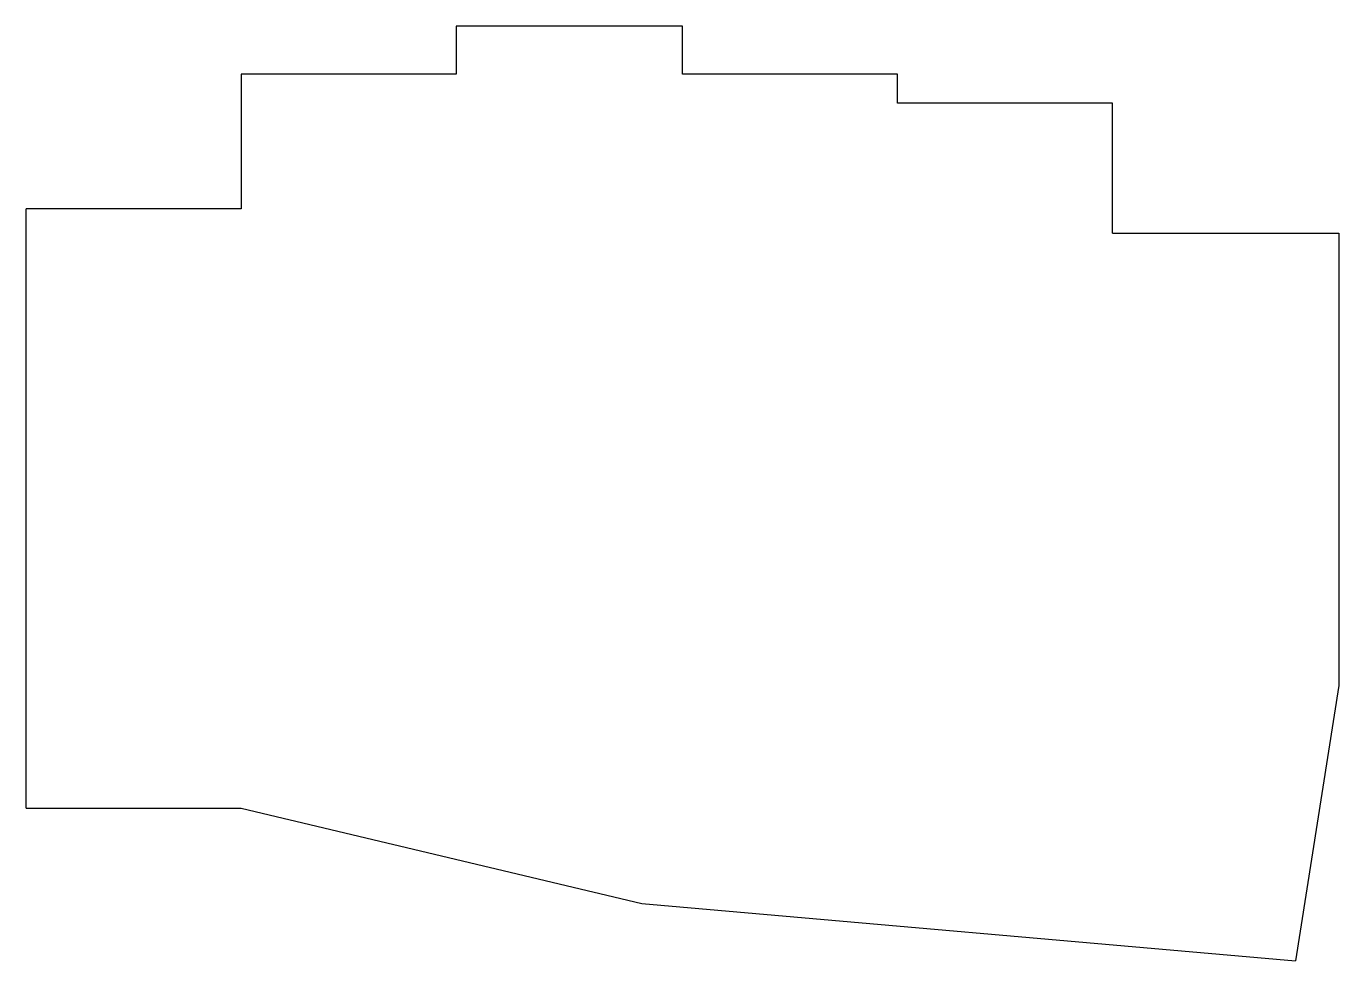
# Model space of a CAD drawing. Header units: millimetres. Extents: x -10 to 106, y -23 to 60.
import ezdxf

# ---------------------------------------------------------------- set-up
doc = ezdxf.new("R2010")
doc.units = ezdxf.units.MM

msp = doc.modelspace()

# ---------------------------------------------------------------- linework, layer by layer
for p, q in [((48, 59.65), (28, 59.65)), ((28, 59.65), (28, 55.4)), ((48, 55.4), (48, 59.65)), ((28, 55.4), (9, 55.4)), ((9, 55.4), (9, 43.5)), ((67, 55.4), (48, 55.4)), ((67, 52.85), (67, 55.4)), ((86, 52.85), (67, 52.85)), ((86, 41.35), (86, 52.85)), ((-10, -9.5), (-10, 43.5)), ((9, 43.5), (-10, 43.5)), ((86, 41.35), (106, 41.35)), ((106, 41.35), (106, 1.35)), ((106, 1.35), (102.19, -23)), ((-10, -9.5), (9, -9.5)), ((9, -9.5), (44.41, -17.94)), ((44.41, -17.94), (102.19, -23))]:
    msp.add_line(p, q)

doc.saveas('drawing.dxf')
